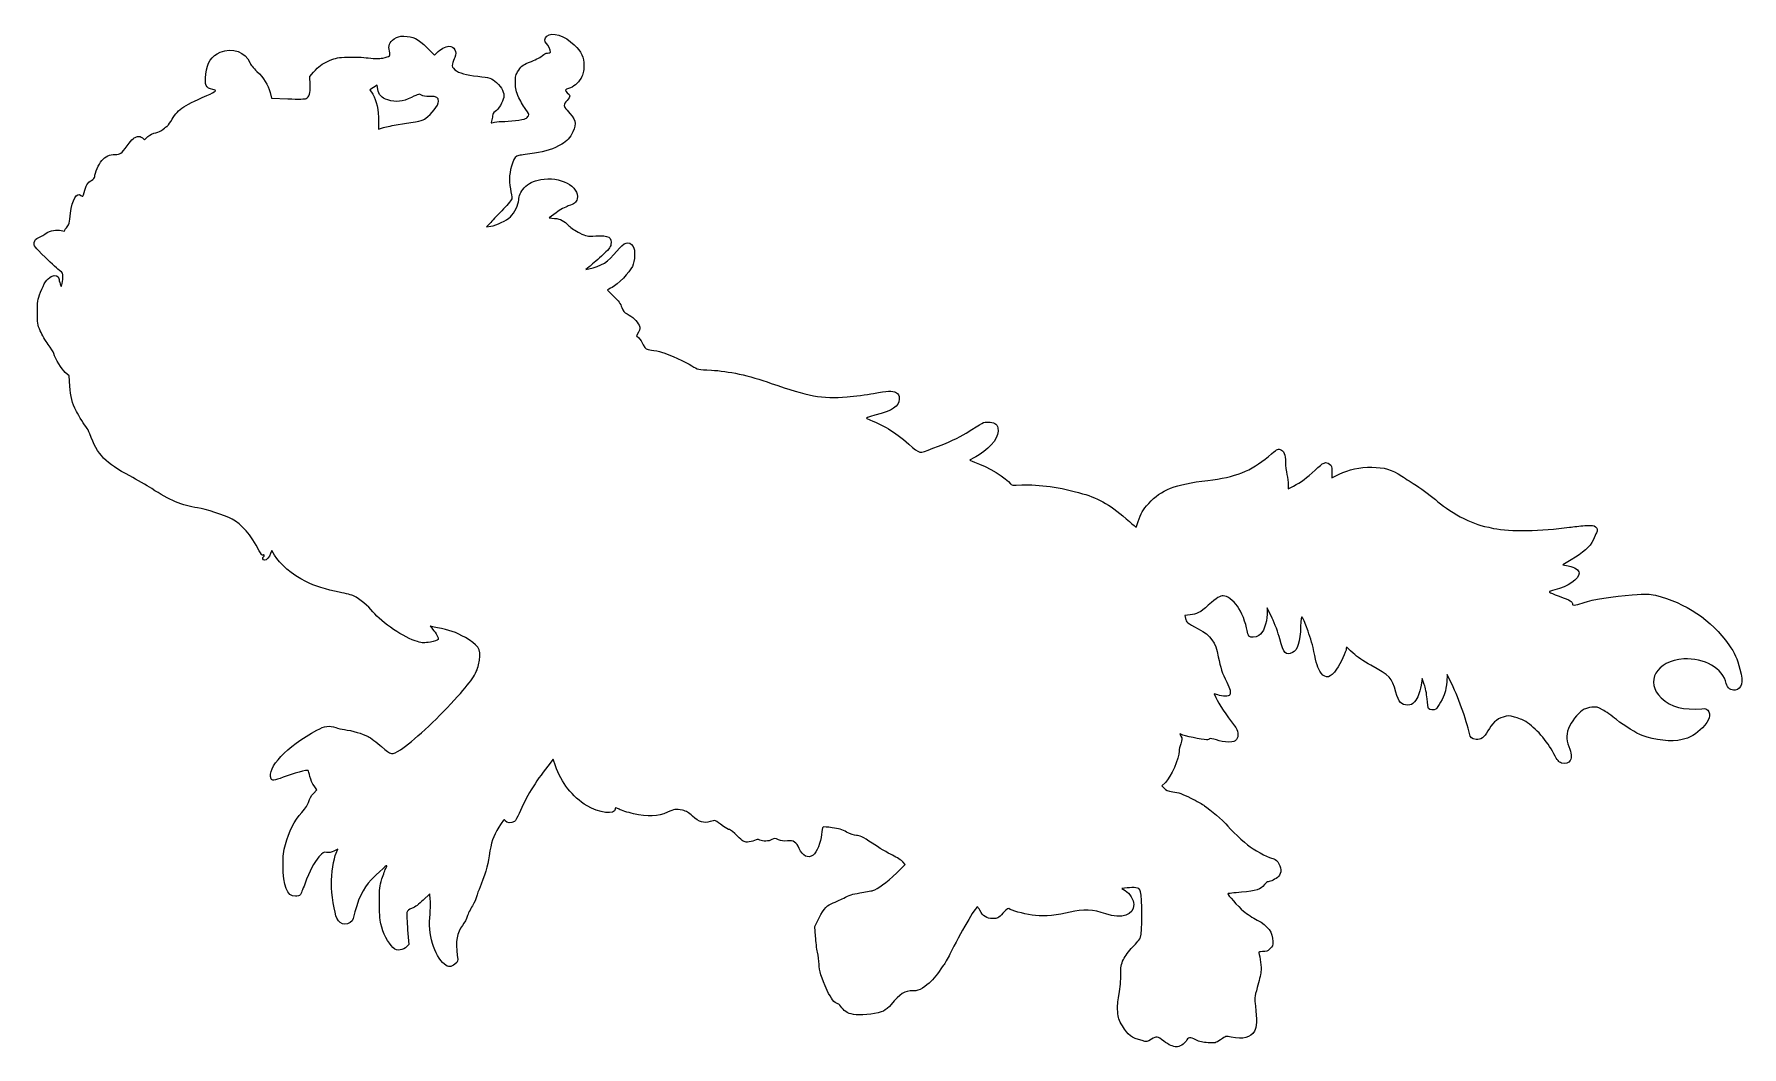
# Model space of a CAD drawing. Header units: millimetres. Extents: x 36 to 163, y -183 to -108.
import ezdxf

# ---------------------------------------------------------------- set-up
doc = ezdxf.new("R2010")
doc.units = ezdxf.units.MM
doc.layers.get('0').update_dxf_attribs({"linetype": 'CONTINUOUS'})

msp = doc.modelspace()

# ---------------------------------------------------------------- linework, layer by layer
for p, q in [((65.24, -108.72), (65.81, -109.3)), ((65.81, -109.3), (65.97, -109.14)), ((56.54, -110.89), (56.81, -110.56)), ((56.56, -111.51), (56.54, -110.89)), ((61.28, -111.7), (61.01, -111.87)), ((61.01, -111.87), (61.22, -112.21)), ((61.55, -111.53), (61.28, -111.7)), ((61.59, -111.84), (61.55, -111.53)), ((53.57, -112.08), (53.68, -112.5)), ((53.68, -112.5), (54.9, -112.55)), ((61.65, -114.21), (61.65, -114.81)), ((44.05, -115.46), (44.2, -115.61)), ((44.2, -115.61), (44.46, -115.36)), ((61.65, -114.81), (61.95, -114.71)), ((70, -121.75), (69.68, -122.09)), ((69.68, -122.09), (70, -122.04)), ((74.88, -121.03), (74.35, -121.4)), ((74.35, -121.4), (74.76, -121.45)), ((77.34, -125.05), (77.09, -125.25)), ((77.09, -125.25), (77.3, -125.21)), ((81.01, -129.93), (80.87, -130.2)), ((80.87, -130.2), (81.04, -130.35)), ((38.61, -133.18), (38.31, -132.93)), ((38.65, -133.95), (38.61, -133.18)), ((132.66, -140.32), (132.66, -140.77)), ((132.66, -140.77), (133.22, -140.5)), ((129.42, -141.28), (129.42, -141.59)), ((129.42, -141.59), (129.8, -141.39)), ((53.69, -146.18), (53.61, -146.41)), ((53.89, -146.53), (53.69, -146.18)), ((150.5, -146.88), (149.86, -147.25)), ((149.86, -147.25), (150.28, -147.33)), ((122.11, -150.99), (121.72, -151.03)), ((121.72, -151.03), (121.77, -151.25)), ((128.21, -151.22), (127.85, -150.47)), ((127.85, -150.47), (127.85, -150.95)), ((139.4, -155.73), (139.31, -156.23)), ((139.55, -156.16), (139.4, -155.73)), ((141.26, -155.43), (141.22, -155.97)), ((141.49, -155.9), (141.26, -155.43)), ((124.16, -156.95), (123.9, -156.86)), ((123.9, -156.86), (124.03, -157.15)), ((74.66, -161.74), (74.25, -162.26)), ((74.82, -162.22), (74.66, -161.74)), ((56.79, -164.29), (57.04, -164.02)), ((57.04, -164.02), (56.84, -163.73)), ((120.26, -163.48), (120.01, -163.72)), ((120.01, -163.72), (120.17, -163.9)), ((58.62, -168.44), (58.32, -168.58)), ((58.49, -168.73), (58.62, -168.44)), ((100.25, -170.19), (100.89, -169.57)), ((100.89, -169.57), (100.71, -169.38)), ((117.42, -171.33), (117.03, -171.38)), ((117.03, -171.38), (117.26, -171.51)), ((65.46, -171.76), (64.97, -172.24)), ((65.5, -172.19), (65.46, -171.76)), ((94.16, -174.21), (94.48, -173.56)), ((94.2, -174.93), (94.16, -174.21)), ((63.91, -175.55), (63.73, -175.72)), ((63.81, -174.44), (63.91, -175.55))]:
    msp.add_line(p, q)
for points in [[(62.46, -108.99), (62.36, -108.59), (62.46, -108.33), (62.82, -108.08)], [(62.82, -108.08), (63.06, -107.92), (63.19, -107.88), (63.52, -107.88)], [(63.52, -107.88), (64.23, -107.89), (64.61, -108.07), (65.24, -108.72)], [(74.15, -108.43), (73.98, -108.29), (74, -108.04), (74.18, -107.87)], [(74.18, -107.87), (74.56, -107.53), (75.53, -107.84), (76.23, -108.53)], [(48.78, -110.71), (48.89, -109.82), (49.18, -109.37), (49.86, -109.07)], [(49.86, -109.07), (50.71, -108.69), (51.8, -109.08), (52.05, -109.85)], [(61.96, -109.51), (62.52, -109.38), (62.55, -109.35), (62.46, -108.99)], [(65.97, -109.14), (66.27, -108.84), (66.64, -108.63), (66.88, -108.63)], [(66.88, -108.63), (67.3, -108.63), (67.52, -109.04), (67.32, -109.46)], [(73.04, -109.76), (73.42, -109.61), (73.79, -109.41), (73.87, -109.31)], [(73.87, -109.31), (73.97, -109.2), (74.1, -109.14), (74.24, -109.14)], [(74.46, -109.06), (74.46, -108.92), (74.27, -108.52), (74.15, -108.43)], [(74.24, -109.14), (74.36, -109.14), (74.46, -109.1), (74.46, -109.06)], [(76.23, -108.53), (76.78, -109.07), (76.94, -109.42), (76.94, -110.07)], [(52.05, -109.85), (52.08, -109.95), (52.32, -110.24), (52.59, -110.5)], [(52.59, -110.5), (53.12, -111.02), (53.39, -111.46), (53.57, -112.08)], [(56.81, -110.56), (57.19, -110.11), (57.38, -109.96), (58, -109.7)], [(58, -109.7), (58.47, -109.49), (58.62, -109.46), (59.35, -109.44)], [(59.35, -109.44), (59.81, -109.42), (60.49, -109.45), (60.88, -109.5)], [(60.88, -109.5), (61.43, -109.57), (61.66, -109.57), (61.96, -109.51)], [(67.16, -109.95), (67.12, -110.16), (67.14, -110.22), (67.34, -110.38)], [(67.32, -109.46), (67.25, -109.59), (67.18, -109.81), (67.16, -109.95)], [(67.34, -110.38), (67.64, -110.63), (68.15, -110.78), (69.05, -110.87)], [(71.84, -111.36), (71.83, -110.85), (71.85, -110.79), (72.09, -110.42)], [(72.09, -110.42), (72.34, -110.05), (72.39, -110.02), (73.04, -109.76)], [(76.94, -110.07), (76.94, -110.53), (76.91, -110.67), (76.73, -111)], [(49.3, -111.85), (48.79, -111.76), (48.68, -111.52), (48.78, -110.71)], [(48.85, -112.3), (49.59, -111.97), (49.65, -111.9), (49.3, -111.85)], [(56.25, -112.52), (56.51, -112.39), (56.57, -112.16), (56.56, -111.51)], [(62.33, -112.63), (61.87, -112.49), (61.64, -112.24), (61.59, -111.84)], [(69.05, -110.87), (69.93, -110.95), (70.05, -110.99), (70.43, -111.34)], [(70.43, -111.34), (70.84, -111.71), (71.03, -112.1), (70.97, -112.45)], [(72.11, -112.48), (71.88, -111.98), (71.84, -111.83), (71.84, -111.36)], [(75.8, -111.77), (75.53, -111.84), (75.5, -111.93), (75.71, -112.09)], [(76.73, -111), (76.51, -111.39), (76.17, -111.68), (75.8, -111.77)], [(46.17, -114.23), (46.67, -113.35), (46.97, -113.13), (48.85, -112.3)], [(54.9, -112.55), (55.72, -112.58), (56.16, -112.57), (56.25, -112.52)], [(61.22, -112.21), (61.49, -112.64), (61.65, -113.42), (61.65, -114.21)], [(64.09, -112.45), (63.42, -112.77), (62.97, -112.82), (62.33, -112.63)], [(64.84, -112.27), (64.7, -112.17), (64.64, -112.18), (64.09, -112.45)], [(65.47, -112.37), (65.16, -112.37), (64.94, -112.34), (64.84, -112.27)], [(65.18, -113.99), (65.56, -113.73), (66.12, -113), (66.12, -112.74)], [(66.12, -112.74), (66.12, -112.44), (65.99, -112.37), (65.47, -112.37)], [(70.97, -112.45), (70.91, -112.78), (70.58, -113.33), (70.33, -113.49)], [(72.63, -113.35), (72.49, -113.18), (72.26, -112.79), (72.11, -112.48)], [(75.69, -112.66), (75.41, -112.98), (75.42, -113.09), (75.69, -113.39)], [(75.71, -112.09), (75.95, -112.28), (75.95, -112.36), (75.69, -112.66)], [(45.89, -114.6), (45.93, -114.6), (46.05, -114.43), (46.17, -114.23)], [(61.95, -114.71), (62.11, -114.65), (62.57, -114.56), (62.97, -114.49)], [(62.97, -114.49), (64.79, -114.2), (64.88, -114.18), (65.18, -113.99)], [(70.07, -114.2), (70.01, -114.37), (70.01, -114.38), (70.19, -114.31)], [(70.14, -113.82), (70.14, -113.93), (70.11, -114.1), (70.07, -114.2)], [(70.33, -113.49), (70.2, -113.58), (70.14, -113.68), (70.14, -113.82)], [(70.19, -114.31), (70.29, -114.28), (70.57, -114.24), (70.82, -114.24)], [(70.82, -114.24), (71.38, -114.24), (72.43, -114.11), (72.6, -114.02)], [(72.6, -114.02), (72.67, -113.98), (72.77, -113.89), (72.81, -113.81)], [(72.81, -113.81), (72.87, -113.69), (72.84, -113.61), (72.63, -113.35)], [(75.69, -113.39), (76.34, -114.08), (76.42, -114.37), (76.12, -115)], [(42.92, -116.04), (43.33, -115.5), (43.42, -115.42), (43.7, -115.36)], [(43.7, -115.36), (43.85, -115.32), (43.94, -115.35), (44.05, -115.46)], [(44.46, -115.36), (44.64, -115.21), (44.84, -115.11), (45.05, -115.07)], [(45.05, -115.07), (45.23, -115.04), (45.46, -114.93), (45.6, -114.81)], [(45.6, -114.81), (45.73, -114.7), (45.86, -114.6), (45.89, -114.6)], [(76.12, -115), (75.92, -115.43), (75.68, -115.7), (75.29, -115.93)], [(41.03, -117.14), (41.3, -116.83), (41.62, -116.69), (42.03, -116.69)], [(42.03, -116.69), (42.41, -116.69), (42.46, -116.65), (42.92, -116.04)], [(72.11, -116.77), (71.82, -116.85), (71.8, -116.87), (71.63, -117.33)], [(73.26, -116.59), (72.79, -116.65), (72.28, -116.73), (72.11, -116.77)], [(75.29, -115.93), (74.67, -116.29), (74.1, -116.48), (73.26, -116.59)], [(40.5, -118.34), (40.5, -118.09), (40.81, -117.4), (41.03, -117.14)], [(71.63, -117.33), (71.39, -117.98), (71.34, -118.55), (71.47, -119.25)], [(39.48, -119.74), (39.62, -119.86), (39.62, -119.85), (39.71, -119.52)], [(39.71, -119.52), (39.83, -119.03), (39.98, -118.78), (40.26, -118.62)], [(40.26, -118.62), (40.4, -118.54), (40.5, -118.42), (40.5, -118.34)], [(71.47, -119.25), (71.53, -119.56), (71.58, -119.88), (71.58, -119.96)], [(72.09, -120.08), (72.09, -119.76), (72.21, -119.49), (72.5, -119.18)], [(72.5, -119.18), (72.84, -118.83), (73.16, -118.67), (73.73, -118.56)], [(73.73, -118.56), (75.14, -118.28), (76.64, -119.07), (76.44, -119.99)], [(38.71, -121.06), (38.8, -120.08), (39.17, -119.45), (39.48, -119.74)], [(70.95, -120.75), (70.61, -121.11), (70.18, -121.56), (70, -121.75)], [(71.58, -119.96), (71.58, -120.03), (71.3, -120.39), (70.95, -120.75)], [(71.47, -121.33), (71.76, -121.04), (72.09, -120.38), (72.09, -120.08)], [(75.78, -120.53), (75.57, -120.6), (75.17, -120.82), (74.88, -121.03)], [(76.44, -119.99), (76.38, -120.26), (76.23, -120.39), (75.78, -120.53)], [(38.39, -122.15), (38.57, -122.01), (38.64, -121.75), (38.71, -121.06)], [(70, -122.04), (70.44, -121.98), (71.18, -121.62), (71.47, -121.33)], [(74.76, -121.45), (75.22, -121.5), (75.45, -121.62), (75.83, -122.01)], [(75.83, -122.01), (75.97, -122.15), (76.33, -122.39), (76.62, -122.53)], [(36.83, -124.36), (35.98, -123.53), (35.96, -123.5), (36, -123.26)], [(36, -123.26), (36.04, -123.06), (36.11, -122.99), (36.35, -122.87)], [(36.35, -122.87), (36.52, -122.79), (36.76, -122.65), (36.89, -122.56)], [(36.89, -122.56), (37.18, -122.35), (37.65, -122.26), (38.01, -122.36)], [(38.01, -122.36), (38.22, -122.42), (38.27, -122.41), (38.27, -122.34)], [(38.27, -122.34), (38.27, -122.29), (38.33, -122.2), (38.39, -122.15)], [(76.62, -122.53), (77.15, -122.79), (77.17, -122.8), (77.84, -122.76)], [(77.84, -122.76), (78.78, -122.71), (79.06, -122.87), (78.96, -123.4)], [(79.39, -123.9), (79.94, -123.2), (80.29, -123.09), (80.61, -123.54)], [(37.91, -125.35), (37.8, -125.27), (37.31, -124.83), (36.83, -124.36)], [(77.3, -125.21), (78.25, -125.02), (78.77, -124.7), (79.39, -123.9)], [(78.25, -124.26), (77.89, -124.59), (77.47, -124.95), (77.34, -125.05)], [(78.96, -123.4), (78.92, -123.61), (78.79, -123.78), (78.25, -124.26)], [(80.61, -123.54), (80.78, -123.79), (80.76, -124.62), (80.56, -125.03)], [(36.47, -126.96), (36.72, -126.28), (36.94, -125.96), (37.27, -125.79)], [(37.27, -125.79), (37.55, -125.64), (37.84, -125.72), (37.84, -125.93)], [(37.84, -125.93), (37.84, -126.02), (37.88, -126.2), (37.93, -126.34)], [(38.12, -125.85), (38.13, -125.52), (38.11, -125.47), (37.91, -125.35)], [(38.06, -126.4), (38.09, -126.3), (38.12, -126.06), (38.12, -125.85)], [(80.56, -125.03), (80.35, -125.47), (79.47, -126.38), (79.05, -126.59)], [(36.23, -128.45), (36.23, -127.66), (36.25, -127.54), (36.47, -126.96)], [(37.93, -126.34), (38.01, -126.58), (38.01, -126.58), (38.06, -126.4)], [(78.71, -126.79), (78.71, -126.81), (78.92, -127.03), (79.17, -127.27)], [(79.05, -126.59), (78.86, -126.69), (78.71, -126.78), (78.71, -126.79)], [(36.45, -129.84), (36.24, -129.34), (36.22, -129.27), (36.23, -128.45)], [(79.17, -127.27), (79.51, -127.6), (79.68, -127.82), (79.77, -128.08)], [(79.77, -128.08), (79.87, -128.36), (79.95, -128.46), (80.16, -128.57)], [(80.16, -128.57), (80.56, -128.77), (80.93, -129.12), (81.05, -129.41)], [(81.05, -129.41), (81.14, -129.64), (81.14, -129.69), (81.01, -129.93)], [(37.03, -130.84), (36.84, -130.58), (36.57, -130.12), (36.45, -129.84)], [(37.45, -131.51), (37.42, -131.41), (37.23, -131.11), (37.03, -130.84)], [(81.04, -130.35), (81.13, -130.44), (81.28, -130.67), (81.37, -130.86)], [(81.37, -130.86), (81.55, -131.2), (81.55, -131.21), (81.97, -131.26)], [(38.31, -132.93), (38.03, -132.69), (37.57, -131.95), (37.45, -131.51)], [(81.97, -131.26), (82.21, -131.28), (82.55, -131.35), (82.73, -131.41)], [(82.73, -131.41), (83.32, -131.61), (84.54, -132.16), (84.99, -132.44)], [(84.99, -132.44), (85.43, -132.71), (85.43, -132.71), (86.44, -132.76)], [(86.44, -132.76), (87.71, -132.82), (89.24, -133.15), (90.9, -133.74)], [(39.14, -135.83), (38.81, -135.19), (38.69, -134.73), (38.65, -133.95)], [(90.9, -133.74), (93.66, -134.71), (94.65, -134.89), (96.55, -134.75)], [(96.55, -134.75), (97.12, -134.71), (98.01, -134.59), (98.52, -134.49)], [(98.52, -134.49), (99.56, -134.3), (99.93, -134.28), (100.17, -134.4)], [(100.17, -134.4), (100.39, -134.52), (100.43, -134.6), (100.43, -134.93)], [(39.9, -137.03), (39.77, -136.89), (39.31, -136.17), (39.14, -135.83)], [(100.43, -134.93), (100.43, -135.46), (99.94, -135.78), (98.63, -136.12)], [(40.13, -137.5), (40.05, -137.29), (39.95, -137.08), (39.9, -137.03)], [(98.63, -136.12), (98.08, -136.27), (97.92, -136.33), (98.02, -136.37)], [(98.02, -136.37), (99.27, -136.84), (100.03, -137.3), (101.15, -138.27)], [(105.43, -137.44), (106.69, -136.63), (106.71, -136.62), (107.05, -136.62)], [(107.78, -137.05), (107.91, -137.67), (107.36, -138.46), (106.38, -139.06)], [(107.05, -136.62), (107.5, -136.62), (107.72, -136.75), (107.78, -137.05)], [(43.13, -140.64), (41.31, -139.69), (40.72, -139.08), (40.13, -137.5)], [(101.15, -138.27), (102.01, -139.01), (101.86, -138.99), (102.95, -138.58)], [(102.95, -138.58), (104.12, -138.14), (104.86, -137.8), (105.43, -137.44)], [(127.94, -139.18), (128.62, -138.61), (128.6, -138.62), (128.81, -138.67)], [(105.69, -139.43), (105.63, -139.43), (105.79, -139.51), (106.04, -139.6)], [(106.38, -139.06), (106.06, -139.26), (105.75, -139.43), (105.69, -139.43)], [(106.04, -139.6), (107.01, -139.94), (108.47, -140.82), (108.72, -141.22)], [(123.42, -140.97), (125.5, -140.73), (126.62, -140.29), (127.94, -139.18)], [(128.81, -138.67), (129.08, -138.74), (129.21, -139.05), (129.21, -139.62)], [(129.21, -139.62), (129.21, -139.89), (129.26, -140.3), (129.32, -140.54)], [(131.42, -140.2), (132.04, -139.61), (132.2, -139.54), (132.5, -139.75)], [(132.5, -139.75), (132.64, -139.85), (132.66, -139.93), (132.66, -140.32)], [(44.75, -141.58), (44.37, -141.33), (43.64, -140.91), (43.13, -140.64)], [(119.02, -142.69), (119.97, -141.65), (120.96, -141.26), (123.42, -140.97)], [(129.32, -140.54), (129.38, -140.78), (129.42, -141.11), (129.42, -141.28)], [(129.8, -141.39), (130.4, -141.09), (130.78, -140.81), (131.42, -140.2)], [(133.22, -140.5), (133.93, -140.15), (134.73, -139.98), (135.65, -139.99)], [(135.65, -139.99), (136.56, -139.99), (137.1, -140.15), (137.88, -140.65)], [(137.88, -140.65), (138.19, -140.86), (138.68, -141.17), (138.96, -141.35)], [(48.16, -143.02), (47.03, -142.85), (46.05, -142.43), (44.75, -141.58)], [(108.72, -141.22), (108.79, -141.33), (108.88, -141.34), (109.56, -141.31)], [(109.56, -141.31), (110.86, -141.25), (112.43, -141.48), (114.1, -141.96)], [(114.1, -141.96), (115.37, -142.32), (116.24, -142.84), (117.58, -144.04)], [(138.96, -141.35), (139.47, -141.68), (140.09, -142.15), (140.57, -142.56)], [(50.74, -143.86), (50.16, -143.56), (48.77, -143.11), (48.16, -143.02)], [(118.24, -144.03), (118.43, -143.43), (118.58, -143.17), (119.02, -142.69)], [(140.57, -142.56), (141.05, -142.98), (141.8, -143.46), (142.5, -143.81)], [(52.76, -146.21), (52.13, -145.02), (51.44, -144.21), (50.74, -143.86)], [(117.58, -144.04), (117.85, -144.28), (118.08, -144.46), (118.09, -144.45)], [(118.09, -144.45), (118.1, -144.44), (118.17, -144.25), (118.24, -144.03)], [(142.5, -143.81), (143.34, -144.22), (143.67, -144.33), (144.71, -144.54)], [(144.71, -144.54), (145.96, -144.8), (148.25, -144.76), (150.38, -144.46)], [(150.38, -144.46), (150.65, -144.42), (151.16, -144.37), (151.51, -144.34)], [(151.51, -144.34), (152.08, -144.3), (152.18, -144.31), (152.3, -144.42)], [(152.38, -144.88), (152.34, -144.94), (152.23, -145.19), (152.12, -145.41)], [(152.3, -144.42), (152.46, -144.57), (152.48, -144.68), (152.38, -144.88)], [(53.02, -146.54), (52.99, -146.59), (52.88, -146.45), (52.76, -146.21)], [(152.12, -145.41), (151.89, -145.92), (151.4, -146.36), (150.5, -146.88)], [(53.12, -146.53), (53.09, -146.48), (53.06, -146.49), (53.02, -146.54)], [(53.15, -146.91), (53.01, -146.91), (52.97, -146.73), (53.09, -146.65)], [(53.09, -146.65), (53.13, -146.63), (53.15, -146.58), (53.12, -146.53)], [(53.61, -146.41), (53.5, -146.71), (53.32, -146.91), (53.15, -146.91)], [(56.22, -148.51), (55.23, -148.01), (54.27, -147.19), (53.89, -146.53)], [(150.28, -147.33), (150.78, -147.43), (151.08, -147.64), (151.08, -147.88)], [(58.72, -149.3), (57.8, -149.12), (56.84, -148.82), (56.22, -148.51)], [(151.08, -147.88), (151.08, -148.3), (150.23, -148.89), (149.28, -149.13)], [(59.79, -149.57), (59.69, -149.52), (59.21, -149.4), (58.72, -149.3)], [(61.22, -150.75), (60.88, -150.33), (60.25, -149.81), (59.79, -149.57)], [(124.58, -149.57), (124.31, -149.57), (124.13, -149.68), (123.46, -150.27)], [(125.64, -150.34), (125.32, -149.9), (124.86, -149.57), (124.58, -149.57)], [(149.28, -149.13), (148.71, -149.27), (148.69, -149.25), (149.61, -149.6)], [(149.61, -149.6), (150.47, -149.93), (150.58, -149.99), (150.58, -150.14)], [(150.85, -150.24), (150.99, -150.21), (151.27, -150.13), (151.46, -150.06)], [(151.46, -150.06), (151.98, -149.86), (153.69, -149.59), (155.04, -149.49)], [(155.04, -149.49), (156.13, -149.41), (156.29, -149.42), (156.77, -149.53)], [(156.77, -149.53), (159.03, -150.08), (160.92, -151.35), (162.24, -153.21)], [(64.56, -152.98), (63.55, -152.69), (61.91, -151.59), (61.22, -150.75)], [(121.77, -151.25), (121.82, -151.52), (121.88, -151.57), (122.71, -152.02)], [(123.46, -150.27), (122.84, -150.82), (122.61, -150.94), (122.11, -150.99)], [(126.36, -152.15), (126.28, -151.64), (125.91, -150.71), (125.64, -150.34)], [(127.85, -150.95), (127.84, -151.59), (127.55, -152.34), (127.23, -152.53)], [(128.79, -152.77), (128.67, -152.33), (128.41, -151.64), (128.21, -151.22)], [(130.89, -152.21), (130.37, -150.83), (130.38, -150.83), (130.34, -151.84)], [(150.58, -150.14), (150.58, -150.26), (150.61, -150.27), (150.85, -150.24)], [(65.51, -151.82), (65.47, -151.79), (65.54, -151.89), (65.66, -152.04)], [(66.33, -152.01), (65.92, -151.93), (65.55, -151.84), (65.51, -151.82)], [(65.66, -152.04), (65.96, -152.37), (66.13, -152.7), (66.08, -152.82)], [(68.39, -152.85), (67.62, -152.36), (67.15, -152.18), (66.33, -152.01)], [(122.71, -152.02), (123.68, -152.55), (123.98, -152.97), (124.2, -154.1)], [(126.49, -152.57), (126.44, -152.52), (126.39, -152.33), (126.36, -152.15)], [(127.23, -152.53), (126.98, -152.68), (126.6, -152.7), (126.49, -152.57)], [(130.34, -151.84), (130.3, -152.97), (130.09, -153.64), (129.74, -153.79)], [(131.33, -153.72), (131.27, -153.37), (131.07, -152.69), (130.89, -152.21)], [(65.51, -153.01), (65.04, -153.09), (64.92, -153.09), (64.56, -152.98)], [(66.08, -152.82), (66.05, -152.88), (65.82, -152.96), (65.51, -153.01)], [(69.1, -154.7), (69.34, -153.71), (69.2, -153.35), (68.39, -152.85)], [(129.74, -153.79), (129.19, -154.01), (129.11, -153.92), (128.79, -152.77)], [(131.87, -155.32), (131.62, -154.97), (131.49, -154.57), (131.33, -153.72)], [(133.74, -153.5), (133.74, -153.69), (133.31, -154.61), (133.02, -155.04)], [(133.76, -153.38), (133.75, -153.38), (133.74, -153.43), (133.74, -153.5)], [(134.25, -153.83), (133.99, -153.58), (133.77, -153.38), (133.76, -153.38)], [(135.58, -154.74), (134.98, -154.42), (134.58, -154.14), (134.25, -153.83)], [(162.24, -153.21), (162.69, -153.85), (162.85, -154.2), (163.07, -155.04)], [(67.29, -157.34), (68.61, -155.88), (68.93, -155.42), (69.1, -154.7)], [(124.2, -154.1), (124.37, -154.93), (124.5, -155.33), (124.83, -155.99)], [(133.02, -155.04), (132.57, -155.69), (132.21, -155.78), (131.87, -155.32)], [(137.44, -156.74), (137.14, -155.66), (136.98, -155.49), (135.58, -154.74)], [(158.88, -154.27), (156.85, -154.39), (155.93, -155.99), (157.21, -157.17)], [(162.05, -156.1), (161.82, -154.99), (160.4, -154.17), (158.88, -154.27)], [(163.07, -155.04), (163.33, -156.05), (163.23, -156.48), (162.7, -156.59)], [(124.83, -155.99), (125.11, -156.55), (125.15, -156.72), (125.06, -156.94)], [(139.31, -156.23), (139.21, -156.83), (139.08, -157.15), (138.82, -157.46)], [(139.76, -157.23), (139.73, -156.86), (139.64, -156.4), (139.55, -156.16)], [(141.22, -155.97), (141.19, -156.27), (141.14, -156.64), (141.09, -156.8)], [(142.91, -159.83), (142.7, -158.81), (142.04, -157.01), (141.49, -155.9)], [(162.7, -156.59), (162.42, -156.64), (162.12, -156.42), (162.05, -156.1)], [(63.28, -161.03), (64.18, -160.45), (65.93, -158.84), (67.29, -157.34)], [(124.03, -157.15), (124.21, -157.59), (124.81, -158.48), (125.42, -159.24)], [(125.06, -156.94), (125.01, -157.08), (124.54, -157.09), (124.16, -156.95)], [(138.31, -157.7), (137.83, -157.7), (137.65, -157.5), (137.44, -156.74)], [(138.82, -157.46), (138.65, -157.66), (138.57, -157.7), (138.31, -157.7)], [(139.87, -157.97), (139.84, -157.92), (139.78, -157.59), (139.76, -157.23)], [(141.09, -156.8), (141, -157.11), (140.55, -157.91), (140.41, -158)], [(157.21, -157.17), (157.96, -157.86), (158.84, -158.09), (160.23, -157.98)], [(140.41, -158), (140.27, -158.09), (139.95, -158.07), (139.87, -157.97)], [(145.43, -158.6), (144.96, -158.73), (144.56, -159.1), (144.29, -159.63)], [(146.28, -158.6), (145.86, -158.49), (145.79, -158.49), (145.43, -158.6)], [(147.11, -158.94), (146.9, -158.81), (146.52, -158.66), (146.28, -158.6)], [(149.21, -161.33), (148.7, -160.37), (147.83, -159.38), (147.11, -158.94)], [(151.45, -158.02), (151.14, -158.18), (150.62, -158.78), (150.4, -159.23)], [(152.04, -157.87), (151.82, -157.9), (151.56, -157.96), (151.45, -158.02)], [(152.83, -158.05), (152.47, -157.85), (152.39, -157.83), (152.04, -157.87)], [(153.86, -158.78), (153.52, -158.51), (153.05, -158.18), (152.83, -158.05)], [(155.79, -159.98), (155.36, -159.82), (154.48, -159.27), (153.86, -158.78)], [(160.23, -157.98), (160.51, -157.95), (160.59, -157.98), (160.68, -158.09)], [(160.68, -158.09), (160.93, -158.42), (160.79, -158.85), (160.28, -159.39)], [(53.64, -163.2), (53.32, -162.36), (54.77, -160.82), (57.06, -159.57)], [(57.06, -159.57), (57.64, -159.25), (57.98, -159.21), (58.46, -159.38)], [(58.46, -159.38), (58.62, -159.43), (58.9, -159.5), (59.1, -159.53)], [(59.1, -159.53), (59.66, -159.6), (60.48, -159.84), (60.87, -160.04)], [(60.87, -160.04), (61.06, -160.14), (61.51, -160.48), (61.87, -160.8)], [(121.46, -159.89), (121.31, -159.79), (121.31, -159.79), (121.42, -160.02)], [(121.42, -160.02), (121.53, -160.22), (121.52, -160.27), (121.41, -160.58)], [(123.32, -160.29), (123.01, -160.29), (121.62, -159.99), (121.46, -159.89)], [(123.56, -160.22), (123.53, -160.26), (123.42, -160.29), (123.32, -160.29)], [(124.06, -160.3), (123.8, -160.21), (123.61, -160.18), (123.56, -160.22)], [(125.56, -160.28), (125.43, -160.44), (125.36, -160.46), (124.96, -160.46)], [(125.42, -159.24), (125.7, -159.58), (125.75, -160.04), (125.56, -160.28)], [(143.41, -160.26), (143.08, -160.21), (142.97, -160.12), (142.91, -159.83)], [(144.29, -159.63), (144.05, -160.1), (143.74, -160.32), (143.41, -160.26)], [(150.4, -159.23), (150.11, -159.83), (150.08, -160.22), (150.32, -160.8)], [(158.77, -160.28), (157.96, -160.46), (156.7, -160.33), (155.79, -159.98)], [(160.28, -159.39), (159.85, -159.84), (159.3, -160.17), (158.77, -160.28)], [(61.87, -160.8), (62.6, -161.45), (62.63, -161.46), (63.28, -161.03)], [(121.29, -161.13), (121.29, -161.68), (120.69, -163.05), (120.26, -163.48)], [(121.41, -160.58), (121.35, -160.77), (121.29, -161.01), (121.29, -161.13)], [(124.96, -160.46), (124.68, -160.45), (124.32, -160.39), (124.06, -160.3)], [(149.78, -162.02), (149.55, -161.94), (149.49, -161.86), (149.21, -161.33)], [(150.32, -160.8), (150.52, -161.32), (150.55, -161.55), (150.42, -161.83)], [(56.41, -162.58), (56.35, -162.51), (55.29, -162.8), (54.54, -163.08)], [(56.54, -163.03), (56.49, -162.81), (56.43, -162.6), (56.41, -162.58)], [(74.25, -162.26), (73.33, -163.42), (72.62, -164.59), (72.12, -165.78)], [(77.18, -165.21), (76.07, -164.52), (75.26, -163.49), (74.82, -162.22)], [(150.42, -161.83), (150.33, -162.03), (150.04, -162.12), (149.78, -162.02)], [(54.54, -163.08), (53.86, -163.34), (53.7, -163.36), (53.64, -163.2)], [(56.84, -163.73), (56.72, -163.57), (56.59, -163.26), (56.54, -163.03)], [(120.17, -163.9), (120.29, -164.05), (120.43, -164.1), (120.83, -164.16)], [(55.92, -165.71), (56.22, -165.36), (56.39, -165.1), (56.45, -164.89)], [(56.45, -164.89), (56.5, -164.71), (56.65, -164.44), (56.79, -164.29)], [(79.28, -165.46), (79.28, -165.89), (78.04, -165.75), (77.18, -165.21)], [(79.57, -165.47), (79.29, -165.32), (79.28, -165.32), (79.28, -165.46)], [(120.83, -164.16), (121.21, -164.21), (121.54, -164.33), (122.15, -164.63)], [(122.15, -164.63), (122.59, -164.85), (123.06, -165.11), (123.18, -165.2)], [(123.18, -165.2), (123.6, -165.49), (124.61, -166.35), (124.76, -166.54)], [(54.71, -168.09), (54.97, -167.12), (55.38, -166.3), (55.92, -165.71)], [(71.09, -166.32), (71, -166.18), (70.97, -166.2), (70.61, -166.8)], [(71.77, -166.37), (71.55, -166.53), (71.2, -166.5), (71.09, -166.32)], [(72.12, -165.78), (72.01, -166.05), (71.85, -166.32), (71.77, -166.37)], [(80.63, -165.8), (80.2, -165.7), (79.73, -165.55), (79.57, -165.47)], [(83.17, -165.69), (82.49, -166.02), (81.69, -166.06), (80.63, -165.8)], [(84.3, -165.54), (83.78, -165.43), (83.68, -165.45), (83.17, -165.69)], [(85.04, -165.98), (84.75, -165.71), (84.57, -165.6), (84.3, -165.54)], [(86.34, -166.38), (85.87, -166.53), (85.54, -166.43), (85.04, -165.98)], [(87.34, -166.74), (86.69, -166.26), (86.72, -166.26), (86.34, -166.38)], [(124.76, -166.54), (125.11, -166.99), (126.11, -167.94), (126.59, -168.27)], [(70.61, -166.8), (70.16, -167.53), (70.05, -167.86), (69.89, -168.94)], [(87.78, -166.98), (87.71, -166.98), (87.51, -166.87), (87.34, -166.74)], [(88.37, -167.45), (88.12, -167.19), (87.85, -166.98), (87.78, -166.98)], [(89.13, -167.91), (88.86, -167.91), (88.79, -167.87), (88.37, -167.45)], [(89.65, -167.8), (89.53, -167.86), (89.3, -167.91), (89.13, -167.91)], [(90.05, -167.76), (89.91, -167.7), (89.83, -167.71), (89.65, -167.8)], [(90.95, -167.73), (90.69, -167.86), (90.3, -167.88), (90.05, -167.76)], [(91.44, -167.74), (91.19, -167.62), (91.15, -167.62), (90.95, -167.73)], [(92.1, -167.82), (91.83, -167.85), (91.64, -167.82), (91.44, -167.74)], [(92.99, -168.39), (92.77, -167.9), (92.59, -167.78), (92.1, -167.82)], [(94.65, -167.34), (94.61, -167.91), (94.28, -168.69), (94.02, -168.88)], [(94.76, -166.79), (94.72, -166.81), (94.68, -167.06), (94.65, -167.34)], [(95.45, -166.84), (95.1, -166.79), (94.79, -166.77), (94.76, -166.79)], [(96.52, -167.17), (96.19, -166.98), (95.92, -166.9), (95.45, -166.84)], [(97.25, -167.41), (97.06, -167.41), (96.82, -167.33), (96.52, -167.17)], [(98.43, -168), (97.69, -167.51), (97.49, -167.41), (97.25, -167.41)], [(54.53, -169.61), (54.53, -168.92), (54.57, -168.61), (54.71, -168.09)], [(57.21, -169.01), (56.84, -169.44), (56.53, -170.04), (56.15, -171.04)], [(57.78, -168.68), (57.53, -168.64), (57.5, -168.66), (57.21, -169.01)], [(58.32, -168.58), (58.13, -168.68), (57.95, -168.71), (57.78, -168.68)], [(58.13, -171.03), (58.13, -170.29), (58.31, -169.13), (58.49, -168.73)], [(69.89, -168.94), (69.78, -169.71), (69.58, -170.37), (69.14, -171.43)], [(94.02, -168.88), (93.63, -169.15), (93.24, -168.96), (92.99, -168.39)], [(99.93, -168.89), (99.59, -168.72), (98.91, -168.32), (98.43, -168)], [(100.71, -169.38), (100.62, -169.28), (100.26, -169.06), (99.93, -168.89)], [(126.59, -168.27), (127.14, -168.66), (128.08, -169.14), (128.28, -169.14)], [(128.28, -169.14), (128.35, -169.14), (128.5, -169.25), (128.63, -169.39)], [(55.45, -171.94), (54.82, -171.94), (54.53, -171.22), (54.53, -169.61)], [(62.21, -169.83), (62.38, -169.5), (62.17, -169.67), (61.09, -170.73)], [(61.9, -170.65), (62.01, -170.31), (62.15, -169.94), (62.21, -169.83)], [(98.48, -171.51), (98.85, -171.41), (99.44, -170.97), (100.25, -170.19)], [(128.63, -169.39), (128.92, -169.72), (128.94, -170.25), (128.69, -170.48)], [(56.15, -171.04), (56, -171.44), (55.85, -171.8), (55.81, -171.85)], [(58.54, -173.58), (58.37, -173.23), (58.13, -171.72), (58.13, -171.03)], [(61.09, -170.73), (60.49, -171.32), (60.08, -172.21), (59.76, -173.61)], [(61.71, -172.37), (61.7, -171.34), (61.72, -171.21), (61.9, -170.65)], [(69.14, -171.43), (69.02, -171.72), (68.92, -172.01), (68.92, -172.07)], [(96.3, -172.08), (96.7, -171.86), (96.96, -171.78), (97.5, -171.7)], [(97.5, -171.7), (97.88, -171.64), (98.32, -171.56), (98.48, -171.51)], [(117.26, -171.51), (117.62, -171.74), (117.91, -172.2), (117.91, -172.56)], [(118.06, -171.31), (117.92, -171.29), (117.63, -171.3), (117.42, -171.33)], [(118.41, -171.62), (118.32, -171.37), (118.28, -171.33), (118.06, -171.31)], [(118.42, -175), (118.55, -174.68), (118.53, -172), (118.41, -171.62)], [(125.93, -171.65), (125.38, -171.7), (124.92, -171.74), (124.91, -171.76)], [(127.64, -171.08), (127.36, -171.45), (127.03, -171.56), (125.93, -171.65)], [(127.93, -170.86), (127.86, -170.86), (127.73, -170.96), (127.64, -171.08)], [(128.69, -170.48), (128.48, -170.67), (128.1, -170.86), (127.93, -170.86)], [(55.81, -171.85), (55.77, -171.9), (55.61, -171.94), (55.45, -171.94)], [(61.82, -174.01), (61.75, -173.68), (61.71, -173.09), (61.71, -172.37)], [(64.14, -172.84), (63.9, -172.94), (63.8, -173.02), (63.76, -173.15)], [(64.97, -172.24), (64.66, -172.53), (64.35, -172.77), (64.14, -172.84)], [(65.48, -173.27), (65.51, -172.92), (65.53, -172.43), (65.5, -172.19)], [(68.64, -172.65), (68.48, -172.91), (68.31, -173.28), (68.26, -173.45)], [(68.92, -172.07), (68.92, -172.12), (68.79, -172.39), (68.64, -172.65)], [(94.48, -173.56), (94.82, -172.86), (95.08, -172.58), (95.52, -172.44)], [(95.52, -172.44), (95.67, -172.39), (96.02, -172.23), (96.3, -172.08)], [(106.26, -172.73), (106.12, -172.74), (104.97, -174.71), (104.21, -176.26)], [(106.44, -172.99), (106.36, -172.85), (106.28, -172.73), (106.26, -172.73)], [(107.39, -173.6), (106.93, -173.6), (106.68, -173.44), (106.44, -172.99)], [(108.71, -172.92), (108.53, -172.82), (108.51, -172.83), (108.16, -173.21)], [(110.6, -173.38), (109.95, -173.31), (109.04, -173.09), (108.71, -172.92)], [(115.83, -173.25), (114.91, -172.93), (114.11, -172.9), (113.17, -173.13)], [(117.91, -172.56), (117.91, -173.37), (117.02, -173.66), (115.83, -173.25)], [(124.91, -171.76), (124.86, -171.81), (125.68, -172.7), (126.09, -173.05)], [(59.12, -174.03), (58.89, -174.03), (58.67, -173.86), (58.54, -173.58)], [(59.76, -173.61), (59.71, -173.83), (59.4, -174.03), (59.12, -174.03)], [(62.72, -175.76), (62.38, -175.46), (61.96, -174.65), (61.82, -174.01)], [(63.76, -173.15), (63.74, -173.25), (63.76, -173.84), (63.81, -174.44)], [(66.56, -177.01), (65.78, -176.36), (65.32, -174.76), (65.48, -173.27)], [(67.9, -174.12), (67.48, -174.67), (67.37, -175.27), (67.51, -176.37)], [(68.26, -173.45), (68.21, -173.63), (68.05, -173.93), (67.9, -174.12)], [(108.16, -173.21), (107.81, -173.59), (107.79, -173.6), (107.39, -173.6)], [(113.17, -173.13), (112.25, -173.36), (111.26, -173.46), (110.6, -173.38)], [(126.09, -173.05), (126.34, -173.26), (126.79, -173.56), (127.11, -173.72)], [(127.11, -173.72), (127.91, -174.15), (128.27, -174.65), (128.27, -175.31)], [(94.35, -176.12), (94.29, -175.86), (94.23, -175.32), (94.2, -174.93)], [(117.84, -175.72), (118.11, -175.44), (118.38, -175.12), (118.42, -175)], [(128.27, -175.31), (128.27, -175.6), (128.24, -175.69), (128.05, -175.87)], [(63.26, -175.93), (63, -175.98), (62.94, -175.96), (62.72, -175.76)], [(63.73, -175.72), (63.64, -175.81), (63.43, -175.91), (63.26, -175.93)], [(67.51, -176.37), (67.57, -176.8), (67.57, -176.81), (67.34, -177)], [(94.46, -177), (94.46, -176.77), (94.41, -176.37), (94.35, -176.12)], [(104.21, -176.26), (104.04, -176.6), (103.83, -176.97), (103.73, -177.09)], [(116.94, -177.91), (116.94, -177.17), (116.96, -177.04), (117.14, -176.65)], [(117.14, -176.65), (117.27, -176.38), (117.52, -176.04), (117.84, -175.72)], [(127.51, -176.07), (127.27, -176.07), (127.2, -176.09), (127.22, -176.16)], [(127.22, -176.16), (127.33, -176.44), (127.42, -177.25), (127.38, -177.58)], [(128.05, -175.87), (127.87, -176.04), (127.77, -176.08), (127.51, -176.07)], [(67.34, -177), (67.05, -177.24), (66.83, -177.25), (66.56, -177.01)], [(95.07, -178.96), (94.63, -178.02), (94.46, -177.47), (94.46, -177)], [(103.28, -177.72), (102.98, -178.17), (102.66, -178.47), (102.16, -178.79)], [(103.73, -177.09), (103.64, -177.21), (103.43, -177.49), (103.28, -177.72)], [(116.8, -179.35), (116.88, -178.99), (116.93, -178.4), (116.94, -177.91)], [(127.38, -177.58), (127.35, -177.78), (127.23, -178.3), (127.11, -178.74)], [(95.86, -179.96), (95.59, -179.87), (95.37, -179.6), (95.07, -178.96)], [(101.47, -178.99), (100.83, -178.99), (100.5, -179.2), (99.83, -180.02)], [(102.16, -178.79), (101.92, -178.95), (101.76, -178.99), (101.47, -178.99)], [(116.72, -180.53), (116.68, -180.11), (116.71, -179.79), (116.8, -179.35)], [(127.11, -178.74), (126.9, -179.49), (126.89, -179.55), (126.97, -180.14)], [(96.17, -180.25), (96.08, -180.11), (95.94, -179.98), (95.86, -179.96)], [(97.22, -180.77), (96.66, -180.72), (96.38, -180.57), (96.17, -180.25)], [(99.26, -180.5), (98.88, -180.68), (97.8, -180.82), (97.22, -180.77)], [(99.83, -180.02), (99.68, -180.2), (99.42, -180.42), (99.26, -180.5)], [(117.06, -181.6), (116.8, -181.16), (116.75, -181.03), (116.72, -180.53)], [(126.97, -180.14), (127.1, -181.12), (127.07, -181.72), (126.91, -182)], [(118.53, -182.7), (117.72, -182.48), (117.49, -182.31), (117.06, -181.6)], [(119.23, -182.59), (118.89, -182.79), (118.88, -182.8), (118.53, -182.7)], [(120.15, -182.74), (119.66, -182.36), (119.62, -182.35), (119.23, -182.59)], [(120.66, -183.06), (120.53, -183), (120.3, -182.86), (120.15, -182.74)], [(121.08, -183.16), (120.98, -183.16), (120.79, -183.11), (120.66, -183.06)], [(121.8, -182.74), (121.69, -182.94), (121.3, -183.17), (121.08, -183.16)], [(122.53, -182.64), (122.12, -182.43), (121.95, -182.45), (121.8, -182.74)], [(123.45, -182.86), (123.05, -182.84), (122.81, -182.78), (122.53, -182.64)], [(124.38, -182.63), (124, -182.89), (123.98, -182.89), (123.45, -182.86)], [(125.17, -182.44), (124.77, -182.36), (124.77, -182.36), (124.38, -182.63)], [(126.91, -182), (126.61, -182.49), (126.08, -182.62), (125.17, -182.44)]]:
    msp.add_open_spline(points, degree=3)

doc.saveas('drawing.dxf')
